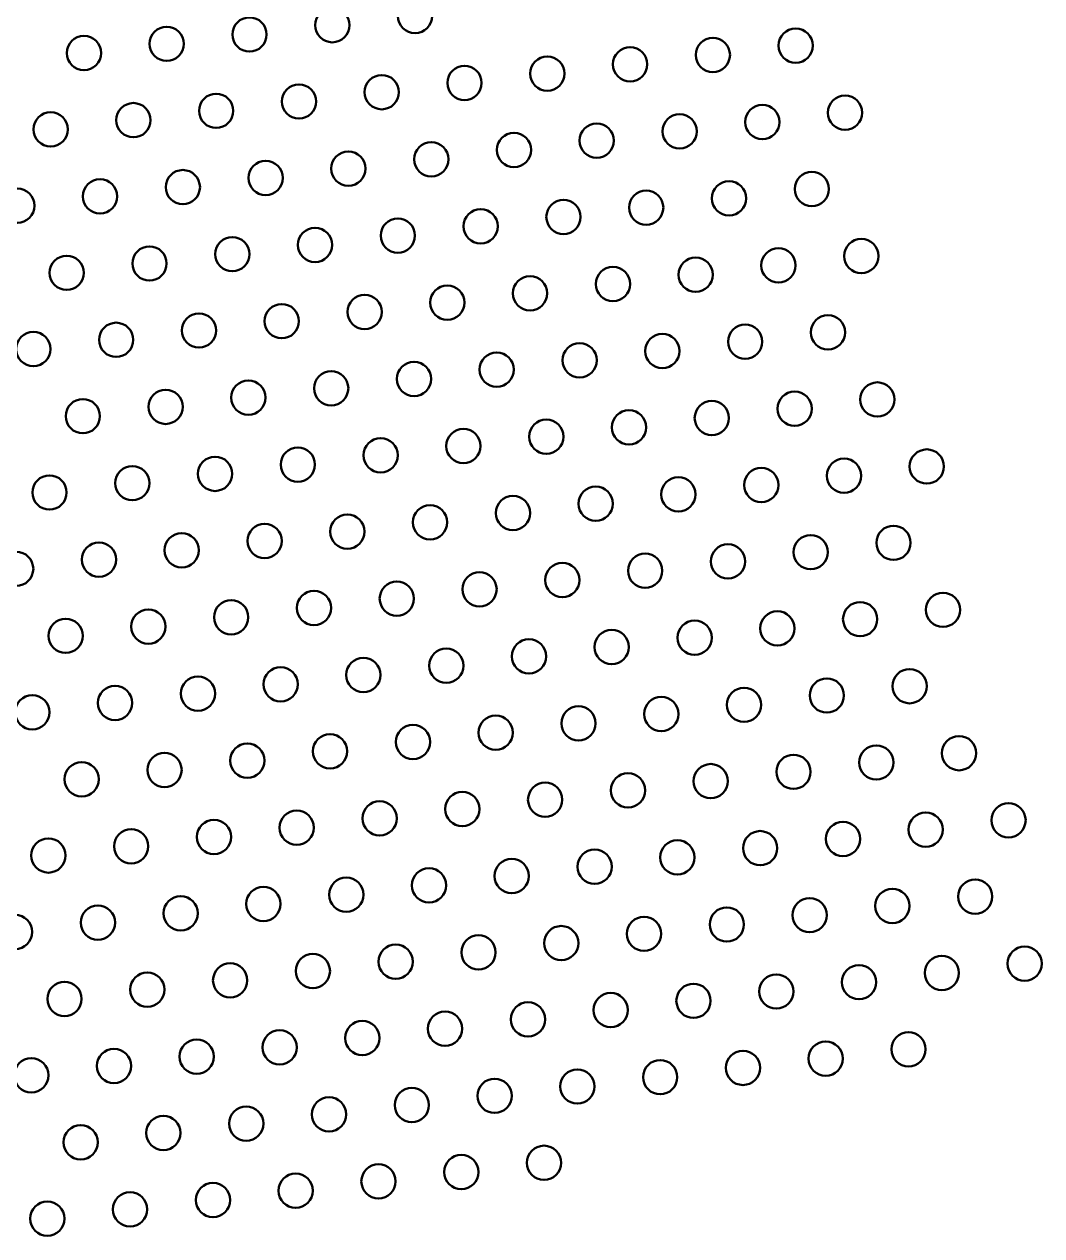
# Model space of a CAD drawing. Header units: inches. Extents: x 17.2 to 30.9, y 2 to 10.
# Drawn here: x 29.497 to 30.94, y 4.06 to 5.778 of the extents above; entities that cross this region are included whole.
import ezdxf

# ---------------------------------------------------------------- set-up
doc = ezdxf.new("R2010")
doc.units = ezdxf.units.IN
doc.header["$MEASUREMENT"] = 0
doc.layers.add('Visible', color=7, linetype='Continuous', lineweight=0)

# ---------------------------------------------------------------- blocks, each defined once
blk = doc.blocks.new('Block_4372')
at = {"layer": 'Visible', "color": 7, "lineweight": 50}
blk.add_circle((29.5817, 5.7373), 0.0243, dxfattribs=at)
blk = doc.blocks.new('Block_4373')
at = {"layer": 'Visible', "color": 7, "lineweight": 50}
blk.add_circle((29.6991, 5.7504), 0.0243, dxfattribs=at)
blk = doc.blocks.new('Block_4374')
at = {"layer": 'Visible', "color": 7, "lineweight": 50}
blk.add_circle((29.8165, 5.7636), 0.0243, dxfattribs=at)
blk = doc.blocks.new('Block_4375')
at = {"layer": 'Visible', "color": 7, "lineweight": 50}
blk.add_circle((29.9339, 5.7768), 0.0243, dxfattribs=at)
blk = doc.blocks.new('Block_4376')
at = {"layer": 'Visible', "color": 7, "lineweight": 50}
blk.add_circle((30.0512, 5.79), 0.0243, dxfattribs=at)
blk = doc.blocks.new('Block_4393')
at = {"layer": 'Visible', "color": 7, "lineweight": 50}
blk.add_circle((29.5345, 5.629), 0.0243, dxfattribs=at)
blk = doc.blocks.new('Block_4394')
at = {"layer": 'Visible', "color": 7, "lineweight": 50}
blk.add_circle((29.6519, 5.6422), 0.0243, dxfattribs=at)
blk = doc.blocks.new('Block_4395')
at = {"layer": 'Visible', "color": 7, "lineweight": 50}
blk.add_circle((29.7692, 5.6554), 0.0243, dxfattribs=at)
blk = doc.blocks.new('Block_4396')
at = {"layer": 'Visible', "color": 7, "lineweight": 50}
blk.add_circle((29.8866, 5.6686), 0.0243, dxfattribs=at)
blk = doc.blocks.new('Block_4397')
at = {"layer": 'Visible', "color": 7, "lineweight": 50}
blk.add_circle((30.004, 5.6818), 0.0243, dxfattribs=at)
blk = doc.blocks.new('Block_4398')
at = {"layer": 'Visible', "color": 7, "lineweight": 50}
blk.add_circle((30.1213, 5.695), 0.0243, dxfattribs=at)
blk = doc.blocks.new('Block_4399')
at = {"layer": 'Visible', "color": 7, "lineweight": 50}
blk.add_circle((30.2387, 5.7082), 0.0243, dxfattribs=at)
blk = doc.blocks.new('Block_4400')
at = {"layer": 'Visible', "color": 7, "lineweight": 50}
blk.add_circle((30.3561, 5.7214), 0.0243, dxfattribs=at)
blk = doc.blocks.new('Block_4401')
at = {"layer": 'Visible', "color": 7, "lineweight": 50}
blk.add_circle((30.4734, 5.7346), 0.0243, dxfattribs=at)
blk = doc.blocks.new('Block_4402')
at = {"layer": 'Visible', "color": 7, "lineweight": 50}
blk.add_circle((30.5908, 5.7478), 0.0243, dxfattribs=at)
blk = doc.blocks.new('Block_4414')
at = {"layer": 'Visible', "color": 7, "lineweight": 50}
blk.add_circle((29.4872, 5.5208), 0.0243, dxfattribs=at)
blk = doc.blocks.new('Block_4415')
at = {"layer": 'Visible', "color": 7, "lineweight": 50}
blk.add_circle((29.6046, 5.534), 0.0243, dxfattribs=at)
blk = doc.blocks.new('Block_4416')
at = {"layer": 'Visible', "color": 7, "lineweight": 50}
blk.add_circle((29.722, 5.5472), 0.0243, dxfattribs=at)
blk = doc.blocks.new('Block_4417')
at = {"layer": 'Visible', "color": 7, "lineweight": 50}
blk.add_circle((29.8393, 5.5603), 0.0243, dxfattribs=at)
blk = doc.blocks.new('Block_4418')
at = {"layer": 'Visible', "color": 7, "lineweight": 50}
blk.add_circle((29.9567, 5.5735), 0.0243, dxfattribs=at)
blk = doc.blocks.new('Block_4419')
at = {"layer": 'Visible', "color": 7, "lineweight": 50}
blk.add_circle((30.0741, 5.5867), 0.0243, dxfattribs=at)
blk = doc.blocks.new('Block_4420')
at = {"layer": 'Visible', "color": 7, "lineweight": 50}
blk.add_circle((30.1914, 5.5999), 0.0243, dxfattribs=at)
blk = doc.blocks.new('Block_4421')
at = {"layer": 'Visible', "color": 7, "lineweight": 50}
blk.add_circle((30.3088, 5.6131), 0.0243, dxfattribs=at)
blk = doc.blocks.new('Block_4422')
at = {"layer": 'Visible', "color": 7, "lineweight": 50}
blk.add_circle((30.4262, 5.6263), 0.0243, dxfattribs=at)
blk = doc.blocks.new('Block_4423')
at = {"layer": 'Visible', "color": 7, "lineweight": 50}
blk.add_circle((30.5436, 5.6395), 0.0243, dxfattribs=at)
blk = doc.blocks.new('Block_4424')
at = {"layer": 'Visible', "color": 7, "lineweight": 50}
blk.add_circle((30.6609, 5.6527), 0.0243, dxfattribs=at)
blk = doc.blocks.new('Block_4437')
at = {"layer": 'Visible', "color": 7, "lineweight": 50}
blk.add_circle((29.5573, 5.4257), 0.0243, dxfattribs=at)
blk = doc.blocks.new('Block_4438')
at = {"layer": 'Visible', "color": 7, "lineweight": 50}
blk.add_circle((29.6747, 5.4389), 0.0243, dxfattribs=at)
blk = doc.blocks.new('Block_4439')
at = {"layer": 'Visible', "color": 7, "lineweight": 50}
blk.add_circle((29.7921, 5.4521), 0.0243, dxfattribs=at)
blk = doc.blocks.new('Block_4440')
at = {"layer": 'Visible', "color": 7, "lineweight": 50}
blk.add_circle((29.9094, 5.4653), 0.0243, dxfattribs=at)
blk = doc.blocks.new('Block_4441')
at = {"layer": 'Visible', "color": 7, "lineweight": 50}
blk.add_circle((30.0268, 5.4785), 0.0243, dxfattribs=at)
blk = doc.blocks.new('Block_4442')
at = {"layer": 'Visible', "color": 7, "lineweight": 50}
blk.add_circle((30.1442, 5.4917), 0.0243, dxfattribs=at)
blk = doc.blocks.new('Block_4443')
at = {"layer": 'Visible', "color": 7, "lineweight": 50}
blk.add_circle((30.2616, 5.5049), 0.0243, dxfattribs=at)
blk = doc.blocks.new('Block_4444')
at = {"layer": 'Visible', "color": 7, "lineweight": 50}
blk.add_circle((30.3789, 5.5181), 0.0243, dxfattribs=at)
blk = doc.blocks.new('Block_4445')
at = {"layer": 'Visible', "color": 7, "lineweight": 50}
blk.add_circle((30.4963, 5.5313), 0.0243, dxfattribs=at)
blk = doc.blocks.new('Block_4446')
at = {"layer": 'Visible', "color": 7, "lineweight": 50}
blk.add_circle((30.6137, 5.5445), 0.0243, dxfattribs=at)
blk = doc.blocks.new('Block_4458')
at = {"layer": 'Visible', "color": 7, "lineweight": 50}
blk.add_circle((29.5101, 5.3175), 0.0243, dxfattribs=at)
blk = doc.blocks.new('Block_4459')
at = {"layer": 'Visible', "color": 7, "lineweight": 50}
blk.add_circle((29.6274, 5.3307), 0.0243, dxfattribs=at)
blk = doc.blocks.new('Block_4460')
at = {"layer": 'Visible', "color": 7, "lineweight": 50}
blk.add_circle((29.7448, 5.3439), 0.0243, dxfattribs=at)
blk = doc.blocks.new('Block_4461')
at = {"layer": 'Visible', "color": 7, "lineweight": 50}
blk.add_circle((29.8622, 5.3571), 0.0243, dxfattribs=at)
blk = doc.blocks.new('Block_4462')
at = {"layer": 'Visible', "color": 7, "lineweight": 50}
blk.add_circle((29.9796, 5.3702), 0.0243, dxfattribs=at)
blk = doc.blocks.new('Block_4463')
at = {"layer": 'Visible', "color": 7, "lineweight": 50}
blk.add_circle((30.0969, 5.3834), 0.0243, dxfattribs=at)
blk = doc.blocks.new('Block_4464')
at = {"layer": 'Visible', "color": 7, "lineweight": 50}
blk.add_circle((30.2143, 5.3966), 0.0243, dxfattribs=at)
blk = doc.blocks.new('Block_4465')
at = {"layer": 'Visible', "color": 7, "lineweight": 50}
blk.add_circle((30.3317, 5.4098), 0.0243, dxfattribs=at)
blk = doc.blocks.new('Block_4466')
at = {"layer": 'Visible', "color": 7, "lineweight": 50}
blk.add_circle((30.449, 5.423), 0.0243, dxfattribs=at)
blk = doc.blocks.new('Block_4467')
at = {"layer": 'Visible', "color": 7, "lineweight": 50}
blk.add_circle((30.5664, 5.4362), 0.0243, dxfattribs=at)
blk = doc.blocks.new('Block_4468')
at = {"layer": 'Visible', "color": 7, "lineweight": 50}
blk.add_circle((30.6838, 5.4494), 0.0243, dxfattribs=at)
blk = doc.blocks.new('Block_4481')
at = {"layer": 'Visible', "color": 7, "lineweight": 50}
blk.add_circle((29.5802, 5.2224), 0.0243, dxfattribs=at)
blk = doc.blocks.new('Block_4482')
at = {"layer": 'Visible', "color": 7, "lineweight": 50}
blk.add_circle((29.6976, 5.2356), 0.0243, dxfattribs=at)
blk = doc.blocks.new('Block_4483')
at = {"layer": 'Visible', "color": 7, "lineweight": 50}
blk.add_circle((29.8149, 5.2488), 0.0243, dxfattribs=at)
blk = doc.blocks.new('Block_4484')
at = {"layer": 'Visible', "color": 7, "lineweight": 50}
blk.add_circle((29.9323, 5.262), 0.0243, dxfattribs=at)
blk = doc.blocks.new('Block_4485')
at = {"layer": 'Visible', "color": 7, "lineweight": 50}
blk.add_circle((30.0497, 5.2752), 0.0243, dxfattribs=at)
blk = doc.blocks.new('Block_4486')
at = {"layer": 'Visible', "color": 7, "lineweight": 50}
blk.add_circle((30.167, 5.2884), 0.0243, dxfattribs=at)
blk = doc.blocks.new('Block_4487')
at = {"layer": 'Visible', "color": 7, "lineweight": 50}
blk.add_circle((30.2844, 5.3016), 0.0243, dxfattribs=at)
blk = doc.blocks.new('Block_4488')
at = {"layer": 'Visible', "color": 7, "lineweight": 50}
blk.add_circle((30.4018, 5.3148), 0.0243, dxfattribs=at)
blk = doc.blocks.new('Block_4489')
at = {"layer": 'Visible', "color": 7, "lineweight": 50}
blk.add_circle((30.5192, 5.328), 0.0243, dxfattribs=at)
blk = doc.blocks.new('Block_4490')
at = {"layer": 'Visible', "color": 7, "lineweight": 50}
blk.add_circle((30.6365, 5.3412), 0.0243, dxfattribs=at)
blk = doc.blocks.new('Block_4503')
at = {"layer": 'Visible', "color": 7, "lineweight": 50}
blk.add_circle((29.5329, 5.1142), 0.0243, dxfattribs=at)
blk = doc.blocks.new('Block_4504')
at = {"layer": 'Visible', "color": 7, "lineweight": 50}
blk.add_circle((29.6503, 5.1274), 0.0243, dxfattribs=at)
blk = doc.blocks.new('Block_4505')
at = {"layer": 'Visible', "color": 7, "lineweight": 50}
blk.add_circle((29.7677, 5.1406), 0.0243, dxfattribs=at)
blk = doc.blocks.new('Block_4506')
at = {"layer": 'Visible', "color": 7, "lineweight": 50}
blk.add_circle((29.885, 5.1538), 0.0243, dxfattribs=at)
blk = doc.blocks.new('Block_4507')
at = {"layer": 'Visible', "color": 7, "lineweight": 50}
blk.add_circle((30.0024, 5.167), 0.0243, dxfattribs=at)
blk = doc.blocks.new('Block_4508')
at = {"layer": 'Visible', "color": 7, "lineweight": 50}
blk.add_circle((30.1198, 5.1801), 0.0243, dxfattribs=at)
blk = doc.blocks.new('Block_4509')
at = {"layer": 'Visible', "color": 7, "lineweight": 50}
blk.add_circle((30.2372, 5.1933), 0.0243, dxfattribs=at)
blk = doc.blocks.new('Block_4510')
at = {"layer": 'Visible', "color": 7, "lineweight": 50}
blk.add_circle((30.3545, 5.2065), 0.0243, dxfattribs=at)
blk = doc.blocks.new('Block_4511')
at = {"layer": 'Visible', "color": 7, "lineweight": 50}
blk.add_circle((30.4719, 5.2197), 0.0243, dxfattribs=at)
blk = doc.blocks.new('Block_4512')
at = {"layer": 'Visible', "color": 7, "lineweight": 50}
blk.add_circle((30.5893, 5.2329), 0.0243, dxfattribs=at)
blk = doc.blocks.new('Block_4513')
at = {"layer": 'Visible', "color": 7, "lineweight": 50}
blk.add_circle((30.7066, 5.2461), 0.0243, dxfattribs=at)
blk = doc.blocks.new('Block_4525')
at = {"layer": 'Visible', "color": 7, "lineweight": 50}
blk.add_circle((29.4857, 5.0059), 0.0243, dxfattribs=at)
blk = doc.blocks.new('Block_4526')
at = {"layer": 'Visible', "color": 7, "lineweight": 50}
blk.add_circle((29.603, 5.0191), 0.0243, dxfattribs=at)
blk = doc.blocks.new('Block_4527')
at = {"layer": 'Visible', "color": 7, "lineweight": 50}
blk.add_circle((29.7204, 5.0323), 0.0243, dxfattribs=at)
blk = doc.blocks.new('Block_4528')
at = {"layer": 'Visible', "color": 7, "lineweight": 50}
blk.add_circle((29.8378, 5.0455), 0.0243, dxfattribs=at)
blk = doc.blocks.new('Block_4529')
at = {"layer": 'Visible', "color": 7, "lineweight": 50}
blk.add_circle((29.9552, 5.0587), 0.0243, dxfattribs=at)
blk = doc.blocks.new('Block_4530')
at = {"layer": 'Visible', "color": 7, "lineweight": 50}
blk.add_circle((30.0725, 5.0719), 0.0243, dxfattribs=at)
blk = doc.blocks.new('Block_4531')
at = {"layer": 'Visible', "color": 7, "lineweight": 50}
blk.add_circle((30.1899, 5.0851), 0.0243, dxfattribs=at)
blk = doc.blocks.new('Block_4532')
at = {"layer": 'Visible', "color": 7, "lineweight": 50}
blk.add_circle((30.3073, 5.0983), 0.0243, dxfattribs=at)
blk = doc.blocks.new('Block_4533')
at = {"layer": 'Visible', "color": 7, "lineweight": 50}
blk.add_circle((30.4246, 5.1115), 0.0243, dxfattribs=at)
blk = doc.blocks.new('Block_4534')
at = {"layer": 'Visible', "color": 7, "lineweight": 50}
blk.add_circle((30.542, 5.1247), 0.0243, dxfattribs=at)
blk = doc.blocks.new('Block_4535')
at = {"layer": 'Visible', "color": 7, "lineweight": 50}
blk.add_circle((30.6594, 5.1379), 0.0243, dxfattribs=at)
blk = doc.blocks.new('Block_4536')
at = {"layer": 'Visible', "color": 7, "lineweight": 50}
blk.add_circle((30.7767, 5.1511), 0.0243, dxfattribs=at)
blk = doc.blocks.new('Block_4548')
at = {"layer": 'Visible', "color": 7, "lineweight": 50}
blk.add_circle((29.5558, 4.9109), 0.0243, dxfattribs=at)
blk = doc.blocks.new('Block_4549')
at = {"layer": 'Visible', "color": 7, "lineweight": 50}
blk.add_circle((29.6731, 4.9241), 0.0243, dxfattribs=at)
blk = doc.blocks.new('Block_4550')
at = {"layer": 'Visible', "color": 7, "lineweight": 50}
blk.add_circle((29.7905, 4.9373), 0.0243, dxfattribs=at)
blk = doc.blocks.new('Block_4551')
at = {"layer": 'Visible', "color": 7, "lineweight": 50}
blk.add_circle((29.9079, 4.9505), 0.0243, dxfattribs=at)
blk = doc.blocks.new('Block_4552')
at = {"layer": 'Visible', "color": 7, "lineweight": 50}
blk.add_circle((30.0253, 4.9637), 0.0243, dxfattribs=at)
blk = doc.blocks.new('Block_4553')
at = {"layer": 'Visible', "color": 7, "lineweight": 50}
blk.add_circle((30.1426, 4.9769), 0.0243, dxfattribs=at)
blk = doc.blocks.new('Block_4554')
at = {"layer": 'Visible', "color": 7, "lineweight": 50}
blk.add_circle((30.26, 4.99), 0.0243, dxfattribs=at)
blk = doc.blocks.new('Block_4555')
at = {"layer": 'Visible', "color": 7, "lineweight": 50}
blk.add_circle((30.3774, 5.0032), 0.0243, dxfattribs=at)
blk = doc.blocks.new('Block_4556')
at = {"layer": 'Visible', "color": 7, "lineweight": 50}
blk.add_circle((30.4947, 5.0164), 0.0243, dxfattribs=at)
blk = doc.blocks.new('Block_4557')
at = {"layer": 'Visible', "color": 7, "lineweight": 50}
blk.add_circle((30.6121, 5.0296), 0.0243, dxfattribs=at)
blk = doc.blocks.new('Block_4558')
at = {"layer": 'Visible', "color": 7, "lineweight": 50}
blk.add_circle((30.7295, 5.0428), 0.0243, dxfattribs=at)
blk = doc.blocks.new('Block_4569')
at = {"layer": 'Visible', "color": 7, "lineweight": 50}
blk.add_circle((29.5085, 4.8026), 0.0243, dxfattribs=at)
blk = doc.blocks.new('Block_4570')
at = {"layer": 'Visible', "color": 7, "lineweight": 50}
blk.add_circle((29.6259, 4.8158), 0.0243, dxfattribs=at)
blk = doc.blocks.new('Block_4571')
at = {"layer": 'Visible', "color": 7, "lineweight": 50}
blk.add_circle((29.7433, 4.829), 0.0243, dxfattribs=at)
blk = doc.blocks.new('Block_4572')
at = {"layer": 'Visible', "color": 7, "lineweight": 50}
blk.add_circle((29.8606, 4.8422), 0.0243, dxfattribs=at)
blk = doc.blocks.new('Block_4573')
at = {"layer": 'Visible', "color": 7, "lineweight": 50}
blk.add_circle((29.978, 4.8554), 0.0243, dxfattribs=at)
blk = doc.blocks.new('Block_4574')
at = {"layer": 'Visible', "color": 7, "lineweight": 50}
blk.add_circle((30.0954, 4.8686), 0.0243, dxfattribs=at)
blk = doc.blocks.new('Block_4575')
at = {"layer": 'Visible', "color": 7, "lineweight": 50}
blk.add_circle((30.2127, 4.8818), 0.0243, dxfattribs=at)
blk = doc.blocks.new('Block_4576')
at = {"layer": 'Visible', "color": 7, "lineweight": 50}
blk.add_circle((30.3301, 4.895), 0.0243, dxfattribs=at)
blk = doc.blocks.new('Block_4577')
at = {"layer": 'Visible', "color": 7, "lineweight": 50}
blk.add_circle((30.4475, 4.9082), 0.0243, dxfattribs=at)
blk = doc.blocks.new('Block_4578')
at = {"layer": 'Visible', "color": 7, "lineweight": 50}
blk.add_circle((30.5649, 4.9214), 0.0243, dxfattribs=at)
blk = doc.blocks.new('Block_4579')
at = {"layer": 'Visible', "color": 7, "lineweight": 50}
blk.add_circle((30.6822, 4.9346), 0.0243, dxfattribs=at)
blk = doc.blocks.new('Block_4580')
at = {"layer": 'Visible', "color": 7, "lineweight": 50}
blk.add_circle((30.7996, 4.9478), 0.0243, dxfattribs=at)
blk = doc.blocks.new('Block_4591')
at = {"layer": 'Visible', "color": 7, "lineweight": 50}
blk.add_circle((29.5786, 4.7076), 0.0243, dxfattribs=at)
blk = doc.blocks.new('Block_4592')
at = {"layer": 'Visible', "color": 7, "lineweight": 50}
blk.add_circle((29.696, 4.7208), 0.0243, dxfattribs=at)
blk = doc.blocks.new('Block_4593')
at = {"layer": 'Visible', "color": 7, "lineweight": 50}
blk.add_circle((29.8134, 4.734), 0.0243, dxfattribs=at)
blk = doc.blocks.new('Block_4594')
at = {"layer": 'Visible', "color": 7, "lineweight": 50}
blk.add_circle((29.9307, 4.7472), 0.0243, dxfattribs=at)
blk = doc.blocks.new('Block_4595')
at = {"layer": 'Visible', "color": 7, "lineweight": 50}
blk.add_circle((30.0481, 4.7604), 0.0243, dxfattribs=at)
blk = doc.blocks.new('Block_4596')
at = {"layer": 'Visible', "color": 7, "lineweight": 50}
blk.add_circle((30.1655, 4.7736), 0.0243, dxfattribs=at)
blk = doc.blocks.new('Block_4597')
at = {"layer": 'Visible', "color": 7, "lineweight": 50}
blk.add_circle((30.2829, 4.7868), 0.0243, dxfattribs=at)
blk = doc.blocks.new('Block_4598')
at = {"layer": 'Visible', "color": 7, "lineweight": 50}
blk.add_circle((30.4002, 4.8), 0.0243, dxfattribs=at)
blk = doc.blocks.new('Block_4599')
at = {"layer": 'Visible', "color": 7, "lineweight": 50}
blk.add_circle((30.5176, 4.8131), 0.0243, dxfattribs=at)
blk = doc.blocks.new('Block_4600')
at = {"layer": 'Visible', "color": 7, "lineweight": 50}
blk.add_circle((30.635, 4.8263), 0.0243, dxfattribs=at)
blk = doc.blocks.new('Block_4601')
at = {"layer": 'Visible', "color": 7, "lineweight": 50}
blk.add_circle((30.7523, 4.8395), 0.0243, dxfattribs=at)
blk = doc.blocks.new('Block_4611')
at = {"layer": 'Visible', "color": 7, "lineweight": 50}
blk.add_circle((29.5314, 4.5994), 0.0243, dxfattribs=at)
blk = doc.blocks.new('Block_4612')
at = {"layer": 'Visible', "color": 7, "lineweight": 50}
blk.add_circle((29.6487, 4.6125), 0.0243, dxfattribs=at)
blk = doc.blocks.new('Block_4613')
at = {"layer": 'Visible', "color": 7, "lineweight": 50}
blk.add_circle((29.7661, 4.6257), 0.0243, dxfattribs=at)
blk = doc.blocks.new('Block_4614')
at = {"layer": 'Visible', "color": 7, "lineweight": 50}
blk.add_circle((29.8835, 4.6389), 0.0243, dxfattribs=at)
blk = doc.blocks.new('Block_4615')
at = {"layer": 'Visible', "color": 7, "lineweight": 50}
blk.add_circle((30.0009, 4.6521), 0.0243, dxfattribs=at)
blk = doc.blocks.new('Block_4616')
at = {"layer": 'Visible', "color": 7, "lineweight": 50}
blk.add_circle((30.1182, 4.6653), 0.0243, dxfattribs=at)
blk = doc.blocks.new('Block_4617')
at = {"layer": 'Visible', "color": 7, "lineweight": 50}
blk.add_circle((30.2356, 4.6785), 0.0243, dxfattribs=at)
blk = doc.blocks.new('Block_4618')
at = {"layer": 'Visible', "color": 7, "lineweight": 50}
blk.add_circle((30.353, 4.6917), 0.0243, dxfattribs=at)
blk = doc.blocks.new('Block_4619')
at = {"layer": 'Visible', "color": 7, "lineweight": 50}
blk.add_circle((30.4703, 4.7049), 0.0243, dxfattribs=at)
blk = doc.blocks.new('Block_4620')
at = {"layer": 'Visible', "color": 7, "lineweight": 50}
blk.add_circle((30.5877, 4.7181), 0.0243, dxfattribs=at)
blk = doc.blocks.new('Block_4621')
at = {"layer": 'Visible', "color": 7, "lineweight": 50}
blk.add_circle((30.7051, 4.7313), 0.0243, dxfattribs=at)
blk = doc.blocks.new('Block_4622')
at = {"layer": 'Visible', "color": 7, "lineweight": 50}
blk.add_circle((30.8225, 4.7445), 0.0243, dxfattribs=at)
blk = doc.blocks.new('Block_4631')
at = {"layer": 'Visible', "color": 7, "lineweight": 50}
blk.add_circle((29.4841, 4.4911), 0.0243, dxfattribs=at)
blk = doc.blocks.new('Block_4632')
at = {"layer": 'Visible', "color": 7, "lineweight": 50}
blk.add_circle((29.6015, 4.5043), 0.0243, dxfattribs=at)
blk = doc.blocks.new('Block_4633')
at = {"layer": 'Visible', "color": 7, "lineweight": 50}
blk.add_circle((29.7189, 4.5175), 0.0243, dxfattribs=at)
blk = doc.blocks.new('Block_4634')
at = {"layer": 'Visible', "color": 7, "lineweight": 50}
blk.add_circle((29.8362, 4.5307), 0.0243, dxfattribs=at)
blk = doc.blocks.new('Block_4635')
at = {"layer": 'Visible', "color": 7, "lineweight": 50}
blk.add_circle((29.9536, 4.5439), 0.0243, dxfattribs=at)
blk = doc.blocks.new('Block_4636')
at = {"layer": 'Visible', "color": 7, "lineweight": 50}
blk.add_circle((30.071, 4.5571), 0.0243, dxfattribs=at)
blk = doc.blocks.new('Block_4637')
at = {"layer": 'Visible', "color": 7, "lineweight": 50}
blk.add_circle((30.1883, 4.5703), 0.0243, dxfattribs=at)
blk = doc.blocks.new('Block_4638')
at = {"layer": 'Visible', "color": 7, "lineweight": 50}
blk.add_circle((30.3057, 4.5835), 0.0243, dxfattribs=at)
blk = doc.blocks.new('Block_4639')
at = {"layer": 'Visible', "color": 7, "lineweight": 50}
blk.add_circle((30.4231, 4.5967), 0.0243, dxfattribs=at)
blk = doc.blocks.new('Block_4640')
at = {"layer": 'Visible', "color": 7, "lineweight": 50}
blk.add_circle((30.5405, 4.6099), 0.0243, dxfattribs=at)
blk = doc.blocks.new('Block_4641')
at = {"layer": 'Visible', "color": 7, "lineweight": 50}
blk.add_circle((30.6578, 4.623), 0.0243, dxfattribs=at)
blk = doc.blocks.new('Block_4642')
at = {"layer": 'Visible', "color": 7, "lineweight": 50}
blk.add_circle((30.7752, 4.6362), 0.0243, dxfattribs=at)
blk = doc.blocks.new('Block_4643')
at = {"layer": 'Visible', "color": 7, "lineweight": 50}
blk.add_circle((30.8926, 4.6494), 0.0243, dxfattribs=at)
blk = doc.blocks.new('Block_4652')
at = {"layer": 'Visible', "color": 7, "lineweight": 50}
blk.add_circle((29.5542, 4.3961), 0.0243, dxfattribs=at)
blk = doc.blocks.new('Block_4653')
at = {"layer": 'Visible', "color": 7, "lineweight": 50}
blk.add_circle((29.6716, 4.4093), 0.0243, dxfattribs=at)
blk = doc.blocks.new('Block_4654')
at = {"layer": 'Visible', "color": 7, "lineweight": 50}
blk.add_circle((29.789, 4.4224), 0.0243, dxfattribs=at)
blk = doc.blocks.new('Block_4655')
at = {"layer": 'Visible', "color": 7, "lineweight": 50}
blk.add_circle((29.9063, 4.4356), 0.0243, dxfattribs=at)
blk = doc.blocks.new('Block_4656')
at = {"layer": 'Visible', "color": 7, "lineweight": 50}
blk.add_circle((30.0237, 4.4488), 0.0243, dxfattribs=at)
blk = doc.blocks.new('Block_4657')
at = {"layer": 'Visible', "color": 7, "lineweight": 50}
blk.add_circle((30.1411, 4.462), 0.0243, dxfattribs=at)
blk = doc.blocks.new('Block_4658')
at = {"layer": 'Visible', "color": 7, "lineweight": 50}
blk.add_circle((30.2584, 4.4752), 0.0243, dxfattribs=at)
blk = doc.blocks.new('Block_4659')
at = {"layer": 'Visible', "color": 7, "lineweight": 50}
blk.add_circle((30.3758, 4.4884), 0.0243, dxfattribs=at)
blk = doc.blocks.new('Block_4660')
at = {"layer": 'Visible', "color": 7, "lineweight": 50}
blk.add_circle((30.4932, 4.5016), 0.0243, dxfattribs=at)
blk = doc.blocks.new('Block_4661')
at = {"layer": 'Visible', "color": 7, "lineweight": 50}
blk.add_circle((30.6106, 4.5148), 0.0243, dxfattribs=at)
blk = doc.blocks.new('Block_4662')
at = {"layer": 'Visible', "color": 7, "lineweight": 50}
blk.add_circle((30.7279, 4.528), 0.0243, dxfattribs=at)
blk = doc.blocks.new('Block_4663')
at = {"layer": 'Visible', "color": 7, "lineweight": 50}
blk.add_circle((30.8453, 4.5412), 0.0243, dxfattribs=at)
blk = doc.blocks.new('Block_4671')
at = {"layer": 'Visible', "color": 7, "lineweight": 50}
blk.add_circle((29.507, 4.2878), 0.0243, dxfattribs=at)
blk = doc.blocks.new('Block_4672')
at = {"layer": 'Visible', "color": 7, "lineweight": 50}
blk.add_circle((29.6243, 4.301), 0.0243, dxfattribs=at)
blk = doc.blocks.new('Block_4673')
at = {"layer": 'Visible', "color": 7, "lineweight": 50}
blk.add_circle((29.7417, 4.3142), 0.0243, dxfattribs=at)
blk = doc.blocks.new('Block_4674')
at = {"layer": 'Visible', "color": 7, "lineweight": 50}
blk.add_circle((29.8591, 4.3274), 0.0243, dxfattribs=at)
blk = doc.blocks.new('Block_4675')
at = {"layer": 'Visible', "color": 7, "lineweight": 50}
blk.add_circle((29.9764, 4.3406), 0.0243, dxfattribs=at)
blk = doc.blocks.new('Block_4676')
at = {"layer": 'Visible', "color": 7, "lineweight": 50}
blk.add_circle((30.0938, 4.3538), 0.0243, dxfattribs=at)
blk = doc.blocks.new('Block_4677')
at = {"layer": 'Visible', "color": 7, "lineweight": 50}
blk.add_circle((30.2112, 4.367), 0.0243, dxfattribs=at)
blk = doc.blocks.new('Block_4678')
at = {"layer": 'Visible', "color": 7, "lineweight": 50}
blk.add_circle((30.3286, 4.3802), 0.0243, dxfattribs=at)
blk = doc.blocks.new('Block_4679')
at = {"layer": 'Visible', "color": 7, "lineweight": 50}
blk.add_circle((30.4459, 4.3934), 0.0243, dxfattribs=at)
blk = doc.blocks.new('Block_4680')
at = {"layer": 'Visible', "color": 7, "lineweight": 50}
blk.add_circle((30.5633, 4.4066), 0.0243, dxfattribs=at)
blk = doc.blocks.new('Block_4681')
at = {"layer": 'Visible', "color": 7, "lineweight": 50}
blk.add_circle((30.6807, 4.4198), 0.0243, dxfattribs=at)
blk = doc.blocks.new('Block_4682')
at = {"layer": 'Visible', "color": 7, "lineweight": 50}
blk.add_circle((30.798, 4.4329), 0.0243, dxfattribs=at)
blk = doc.blocks.new('Block_4683')
at = {"layer": 'Visible', "color": 7, "lineweight": 50}
blk.add_circle((30.9154, 4.4461), 0.0243, dxfattribs=at)
blk = doc.blocks.new('Block_4692')
at = {"layer": 'Visible', "color": 7, "lineweight": 50}
blk.add_circle((29.5771, 4.1928), 0.0243, dxfattribs=at)
blk = doc.blocks.new('Block_4693')
at = {"layer": 'Visible', "color": 7, "lineweight": 50}
blk.add_circle((29.6944, 4.206), 0.0243, dxfattribs=at)
blk = doc.blocks.new('Block_4694')
at = {"layer": 'Visible', "color": 7, "lineweight": 50}
blk.add_circle((29.8118, 4.2192), 0.0243, dxfattribs=at)
blk = doc.blocks.new('Block_4695')
at = {"layer": 'Visible', "color": 7, "lineweight": 50}
blk.add_circle((29.9292, 4.2323), 0.0243, dxfattribs=at)
blk = doc.blocks.new('Block_4696')
at = {"layer": 'Visible', "color": 7, "lineweight": 50}
blk.add_circle((30.0466, 4.2455), 0.0243, dxfattribs=at)
blk = doc.blocks.new('Block_4697')
at = {"layer": 'Visible', "color": 7, "lineweight": 50}
blk.add_circle((30.1639, 4.2587), 0.0243, dxfattribs=at)
blk = doc.blocks.new('Block_4698')
at = {"layer": 'Visible', "color": 7, "lineweight": 50}
blk.add_circle((30.2813, 4.2719), 0.0243, dxfattribs=at)
blk = doc.blocks.new('Block_4699')
at = {"layer": 'Visible', "color": 7, "lineweight": 50}
blk.add_circle((30.3987, 4.2851), 0.0243, dxfattribs=at)
blk = doc.blocks.new('Block_4700')
at = {"layer": 'Visible', "color": 7, "lineweight": 50}
blk.add_circle((30.516, 4.2983), 0.0243, dxfattribs=at)
blk = doc.blocks.new('Block_4701')
at = {"layer": 'Visible', "color": 7, "lineweight": 50}
blk.add_circle((30.6334, 4.3115), 0.0243, dxfattribs=at)
blk = doc.blocks.new('Block_4702')
at = {"layer": 'Visible', "color": 7, "lineweight": 50}
blk.add_circle((30.7508, 4.3247), 0.0243, dxfattribs=at)
blk = doc.blocks.new('Block_4710')
at = {"layer": 'Visible', "color": 7, "lineweight": 50}
blk.add_circle((29.5298, 4.0845), 0.0243, dxfattribs=at)
blk = doc.blocks.new('Block_4711')
at = {"layer": 'Visible', "color": 7, "lineweight": 50}
blk.add_circle((29.6472, 4.0977), 0.0243, dxfattribs=at)
blk = doc.blocks.new('Block_4712')
at = {"layer": 'Visible', "color": 7, "lineweight": 50}
blk.add_circle((29.7646, 4.1109), 0.0243, dxfattribs=at)
blk = doc.blocks.new('Block_4713')
at = {"layer": 'Visible', "color": 7, "lineweight": 50}
blk.add_circle((29.8819, 4.1241), 0.0243, dxfattribs=at)
blk = doc.blocks.new('Block_4714')
at = {"layer": 'Visible', "color": 7, "lineweight": 50}
blk.add_circle((29.9993, 4.1373), 0.0243, dxfattribs=at)
blk = doc.blocks.new('Block_4715')
at = {"layer": 'Visible', "color": 7, "lineweight": 50}
blk.add_circle((30.1167, 4.1505), 0.0243, dxfattribs=at)
blk = doc.blocks.new('Block_4716')
at = {"layer": 'Visible', "color": 7, "lineweight": 50}
blk.add_circle((30.234, 4.1637), 0.0243, dxfattribs=at)

msp = doc.modelspace()

# ---------------------------------------------------------------- block references
at = {"layer": 'Visible'}
for name in ['Block_4376', 'Block_4375', 'Block_4373', 'Block_4374', 'Block_4372', 'Block_4401', 'Block_4402', 'Block_4400', 'Block_4399', 'Block_4397', 'Block_4398', 'Block_4396', 'Block_4395', 'Block_4424', 'Block_4393', 'Block_4394', 'Block_4423', 'Block_4421', 'Block_4422', 'Block_4420', 'Block_4419', 'Block_4417', 'Block_4418', 'Block_4416', 'Block_4446', 'Block_4415', 'Block_4445', 'Block_4414', 'Block_4444', 'Block_4442', 'Block_4443', 'Block_4441', 'Block_4440', 'Block_4438', 'Block_4439', 'Block_4468', 'Block_4437', 'Block_4466', 'Block_4467', 'Block_4465', 'Block_4464', 'Block_4462', 'Block_4463', 'Block_4461', 'Block_4460', 'Block_4490', 'Block_4459', 'Block_4489', 'Block_4458', 'Block_4487', 'Block_4488', 'Block_4486', 'Block_4485', 'Block_4484', 'Block_4482', 'Block_4483', 'Block_4512', 'Block_4513', 'Block_4481', 'Block_4511', 'Block_4510', 'Block_4509', 'Block_4507', 'Block_4508', 'Block_4506', 'Block_4536', 'Block_4505', 'Block_4535', 'Block_4503', 'Block_4504', 'Block_4534', 'Block_4532', 'Block_4533', 'Block_4531', 'Block_4530', 'Block_4528', 'Block_4529', 'Block_4527', 'Block_4557', 'Block_4558', 'Block_4526', 'Block_4556', 'Block_4525', 'Block_4555', 'Block_4553', 'Block_4554', 'Block_4552', 'Block_4551', 'Block_4580', 'Block_4549', 'Block_4550', 'Block_4579', 'Block_4548', 'Block_4577', 'Block_4578', 'Block_4576', 'Block_4575', 'Block_4573', 'Block_4574', 'Block_4572', 'Block_4601', 'Block_4571', 'Block_4600', 'Block_4570', 'Block_4599', 'Block_4569', 'Block_4597', 'Block_4598', 'Block_4596', 'Block_4595', 'Block_4594', 'Block_4622', 'Block_4592', 'Block_4593', 'Block_4620', 'Block_4621', 'Block_4591', 'Block_4619', 'Block_4618', 'Block_4617', 'Block_4615', 'Block_4616', 'Block_4643', 'Block_4614', 'Block_4642', 'Block_4613', 'Block_4641', 'Block_4611', 'Block_4612', 'Block_4640', 'Block_4638', 'Block_4639', 'Block_4637', 'Block_4636', 'Block_4634', 'Block_4635', 'Block_4663', 'Block_4633', 'Block_4661', 'Block_4662', 'Block_4632', 'Block_4660', 'Block_4631', 'Block_4659', 'Block_4657', 'Block_4658', 'Block_4656', 'Block_4683', 'Block_4655', 'Block_4682', 'Block_4653', 'Block_4654', 'Block_4681', 'Block_4652', 'Block_4679', 'Block_4680', 'Block_4678', 'Block_4677', 'Block_4675', 'Block_4676', 'Block_4674', 'Block_4702', 'Block_4673', 'Block_4701', 'Block_4671', 'Block_4672', 'Block_4700', 'Block_4698', 'Block_4699', 'Block_4697', 'Block_4696', 'Block_4694', 'Block_4695', 'Block_4693', 'Block_4692', 'Block_4715', 'Block_4716', 'Block_4714', 'Block_4713', 'Block_4712', 'Block_4710', 'Block_4711']:
    msp.add_blockref(name, (0, 0), dxfattribs=at)

doc.saveas('drawing.dxf')
